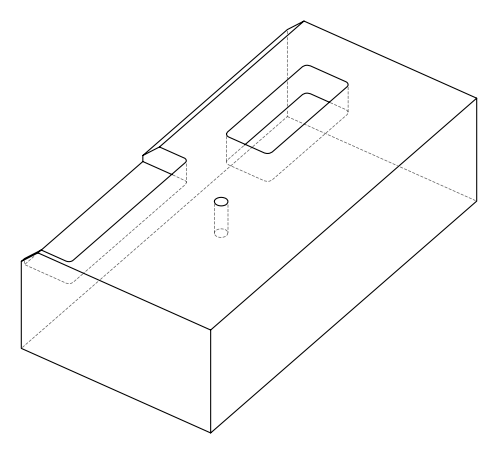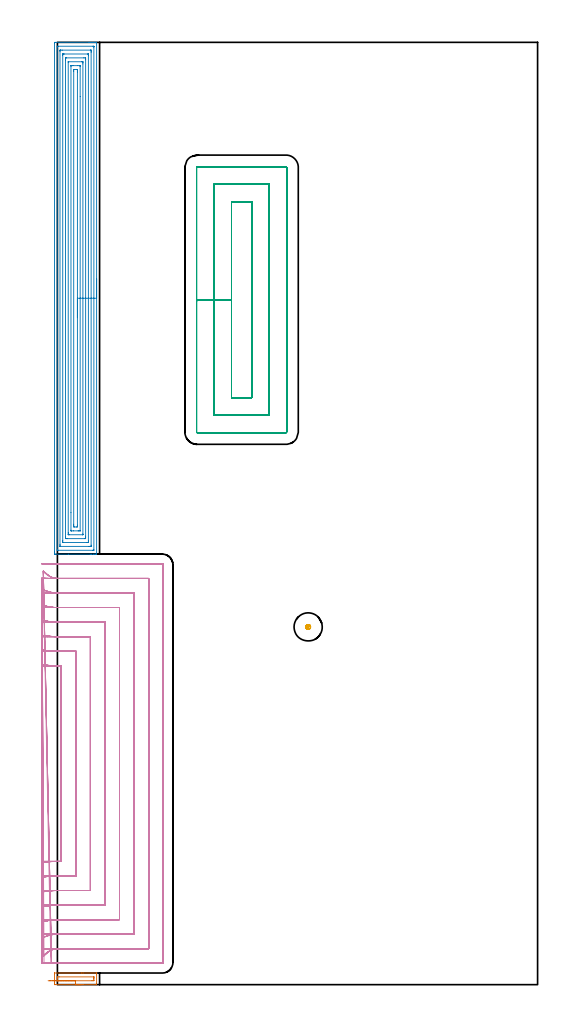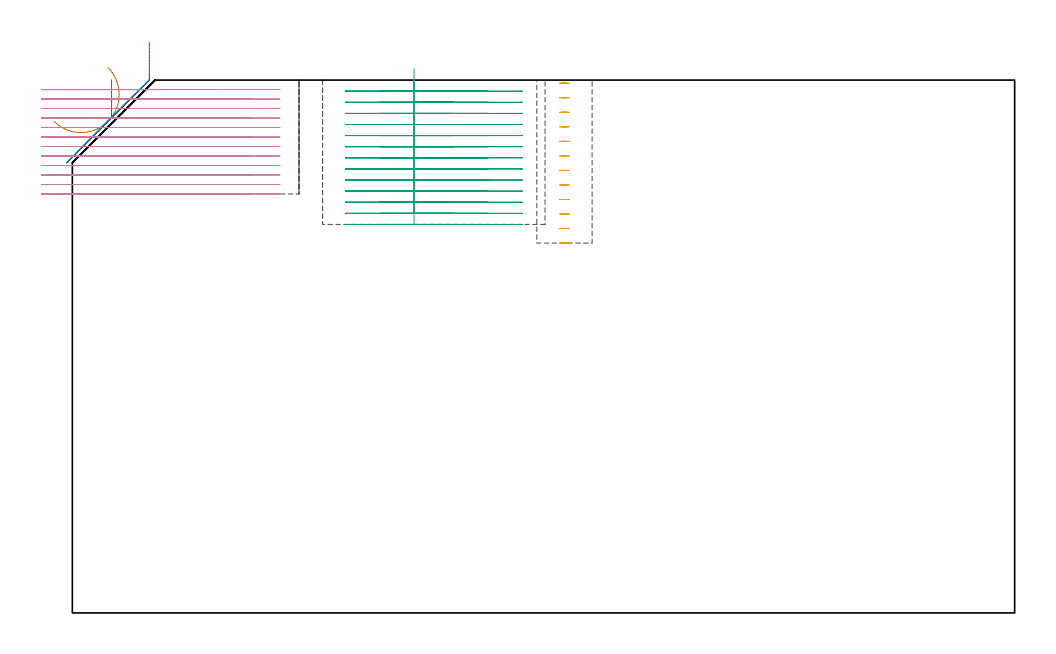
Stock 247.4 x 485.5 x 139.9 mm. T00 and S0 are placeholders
(PLAN: 5 operations, 3 tool changes, 137.6 min)
(1 AREA_MILL | FG_CHAMFER_SURFACE | UGT0205_001 | 0.66 min | 3308 mm3)
(2 AREA_MILL_1 | FG_CHAMFER_SURFACE_1 | UGT0205_001 | 17.23 min | 63977 mm3)
(3 MILL_RECTANGULAR_POCKET | POCKET_RECTANGULAR_STRAIGHT | NXT0201_011 | Follow Part, ap 3, ae 75% | 24.7 min | 328567 mm3)
(4 MILL_SLOT | SLOT_PARTIAL_RECTANGULAR | NXT0201_010 | Follow Part, ap 2.5, ae 75% | 94.47 min | 379831 mm3)
(5 MILL_BLIND_HOLE_FROM_SOLID_MATERIAL | STEP1POCKET | NXT0201_011 | Spiral | 0.58 min | 7010 mm3)
(TOOL UGT0205_001 | Chamfer Mill 20 x 3 x 45 deg. | D20 FL50 Z2)
(TOOL NXT0201_011 | ENDMILL 12mm [2P460-1200-NA 1630] | D12 FL38 Z6)
(TOOL NXT0201_010 | ENDMILL 10mm [2P460-1000-NA 1630] | D10 FL30 Z6)
(OP 1 AREA_MILL)
G17 G21 G94 G90
T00 M6
G54
G17 G0 G90 X9.35 Y0. S1061 M3
G43 Z149.9 H0
Z143.187
G94 G1 X9.939 Z142.544 F250.
X10.47 Z141.851
X10.939 Z141.116
X11.342 Z140.342
X11.676 Z139.536
X11.938 Z138.704
X12.127 Z137.852
X12.241 Z136.987
X12.279 Z136.116
X12.241 Z135.244
X12.127 Z134.379
X11.938 Z133.527
X11.676 Z132.695
X11.342 Z131.889
X10.939 Z131.116
X10.47 Z130.38
X9.939 Z129.688
X9.35 Z129.045
X-1.283 Y0.001 Z118.411
X-1.49 Y0.004 Z118.204
X-1.496 Y0.373
X-1.5 Y0.957 Z118.2
Y5.627
X-1.494 Y5.925 Z118.202
X-1.49 Y5.99 Z118.205
X-1.417 Y6. Z118.277
X12.471 Z132.165
X13.23 Z132.929
X20.073 Y5.999 Z139.772
X20.193 Y5.99 Z139.892
X20.2 Y5.627 Z139.9
Y0.373
X20.194 Y0.01 Z139.892
X20.073 Y0. Z139.772
X13.23 Z132.929
X12.471 Z132.165
X9.35 Z129.045
X9.348 Y0.373 Z129.048
X9.35 Y2. Z129.05
X0.113 Y2.001 Z119.813
X-0.013 Y2.005 Z119.687
X-0.054 Y2.009 Z119.646
X-0.079 Y2.014 Z119.621
X-0.081 Y2.053 Z119.619
X-0.084 Y2.124 Z119.616
X-0.085 Y2.195 Z119.615
X-0.086 Y3. Z119.614
Y3.071
X-0.081 Y3.876 Z119.619
X-0.08 Y3.941 Z119.62
X-0.071 Y3.99 Z119.629
X0.879 Y4. Z120.579
X18.587 Y3.999 Z138.287
X18.713 Y3.995 Z138.413
X18.754 Y3.991 Z138.454
X18.779 Y3.986 Z138.479
X18.781 Y3.947 Z138.481
X18.784 Y3.876 Z138.484
X18.785 Y3.805 Z138.485
X18.786 Y3. Z138.486
Y2.929
X18.781 Y2.124 Z138.481
X18.78 Y2.059 Z138.48
X18.771 Y2.01 Z138.471
X17.821 Y2. Z137.521
X9.35 Z129.05
X8.707 Z128.461
X8.015 Z127.93
X7.279 Z127.461
X6.505 Z127.058
X5.699 Z126.724
X4.867 Z126.462
X4.015 Z126.273
X3.15 Z126.159
X2.279 Z126.121
X1.407 Z126.159
X0.542 Z126.273
X-0.309 Z126.462
X-1.141 Z126.724
X-1.947 Z127.058
X-2.721 Z127.461
X-3.457 Z127.93
X-4.149 Z128.461
X-4.792 Z129.05
G0 Z149.9
M5
M2
(OP 2 AREA_MILL_1)
G17 G21 G94 G90
T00 M6
G54
G17 G0 G90 X20.2 Y363.65 S1061 M3
G43 Z149.9 H0
G94 G1 Y363.612 Z149.028 F250.
Y363.498 Z148.163
Y363.309 Z147.312
Y363.047 Z146.48
Y362.713 Z145.674
Y362.31 Z144.9
Y361.841 Z144.164
Y361.31 Z143.472
Y360.721 Z142.829
Y360.078 Z142.239
Y359.386 Z141.708
Y358.65 Z141.24
Y357.876 Z140.837
Y357.07 Z140.503
Y356.238 Z140.241
Y355.386 Z140.052
Y354.522 Z139.938
Y353.65 Z139.9
Y221.964
X20.197 Y221.81 Z139.888
X20.147 Y221.807 Z139.839
X19.763 Y221.8 Z139.463
X19.367 Z139.067
X18.713 Z138.408
X17.494 Z137.191
X16.93 Z136.624
X5.62 Z125.317
X-0.905 Y221.801 Z118.792
X-1.133 Y221.802 Z118.564
X-1.492 Y221.807 Z118.206
X-1.494 Y221.821 Z118.204
X-1.499 Y222.41 Z118.201
X-1.5 Y223.006 Z118.2
Y484.89
X-1.497 Y485.19 Z118.202
X-1.492 Y485.49 Z118.206
X-1.187 Y485.5 Z118.51
X16.32 Z136.015
X16.93 Z136.624
X17.494 Z137.191
X17.821 Z137.518
X18.386 Z138.082
X18.713 Z138.408
X19.367 Z139.067
X19.763 Z139.463
X20.145 Z139.836
X20.176 Z139.867
X20.197 Y485.491 Z139.888
X20.2 Y485.336 Z139.9
Y353.65
X18.786 Z138.486
Y224.123
X18.779 Y223.816 Z138.479
X18.761 Y223.81 Z138.461
X18.713 Y223.807 Z138.413
X18.216 Y223.801 Z137.916
X0.382 Z120.082
X-0.013 Y223.805 Z119.687
X-0.068 Y223.809 Z119.632
X-0.079 Y223.811 Z119.621
X-0.082 Y223.881 Z119.618
X-0.084 Y223.977 Z119.616
X-0.086 Y224.269 Z119.614
Y483.177
X-0.079 Y483.484 Z119.621
X-0.061 Y483.49 Z119.639
X-0.013 Y483.493 Z119.687
X0.484 Y483.499 Z120.184
X18.318 Z138.018
X18.713 Y483.495 Z138.413
X18.768 Y483.491 Z138.468
X18.779 Y483.489 Z138.479
X18.782 Y483.419 Z138.482
X18.784 Y483.322 Z138.484
X18.785 Y483.177 Z138.485
X18.786 Y483.104 Z138.486
Y353.65
X17.372 Z137.072
X17.371 Y226.432 Z137.071
X17.37 Y225.981 Z137.07
X17.367 Y225.871 Z137.067
X17.365 Y225.824 Z137.065
X17.291 Y225.81 Z136.991
X17.109 Y225.802 Z136.809
X16.93 Y225.801 Z136.63
X16.219 Y225.8 Z135.919
X1.589 Y225.801 Z121.289
X1.469 Y225.804 Z121.169
X1.373 Y225.81 Z121.073
X1.335 Y225.817 Z121.035
X1.333 Y225.835 Z121.033
X1.33 Y225.981 Z121.03
X1.329 Y226.424 Z121.029
X1.328 Y226.874 Z121.028
X1.329 Y480.868 Z121.029
X1.33 Y481.319 Z121.03
X1.333 Y481.429 Z121.033
X1.335 Y481.476 Z121.035
X1.409 Y481.49 Z121.109
X1.591 Y481.498 Z121.291
X1.77 Y481.499 Z121.47
X2.481 Y481.5 Z122.181
X17.111 Y481.499 Z136.811
X17.231 Y481.496 Z136.931
X17.327 Y481.49 Z137.027
X17.365 Y481.483 Z137.065
X17.367 Y481.465 Z137.067
X17.369 Y481.319 Z137.069
X17.371 Y480.876 Z137.071
Y480.426
X17.372 Y353.65 Z137.072
X15.957 Z135.657
Y228.66
X15.951 Y227.854 Z135.651
X15.945 Y227.81 Z135.645
X15.897 Y227.806 Z135.597
X15.79 Y227.802 Z135.49
X15.575 Y227.8 Z135.275
X15.146 Z134.846
X3.11 Z122.81
X2.904 Y227.802 Z122.604
X2.802 Y227.805 Z122.502
X2.756 Y227.81 Z122.456
X2.75 Y227.841 Z122.45
X2.743 Y228.579 Z122.443
Y228.66
Y478.64
X2.749 Y479.446 Z122.449
X2.755 Y479.49 Z122.455
X2.803 Y479.494 Z122.503
X2.91 Y479.498 Z122.61
X3.124 Y479.5 Z122.824
X3.554 Z123.254
X15.59 Z135.29
X15.796 Y479.498 Z135.496
X15.898 Y479.494 Z135.598
X15.944 Y479.49 Z135.644
X15.95 Y479.459 Z135.65
X15.957 Y478.721 Z135.657
Y478.64
Y353.65
X14.543 Z134.243
Y231.049
X14.542 Y230.445 Z134.242
X14.54 Y230.159 Z134.24
X14.536 Y229.868 Z134.236
X14.53 Y229.809 Z134.23
X14.496 Y229.807 Z134.196
X14.416 Y229.803 Z134.116
X14.254 Y229.801 Z133.954
X14.007 Y229.8 Z133.707
X5.09 Z124.79
X4.446 Y229.804 Z124.146
X4.19 Y229.808 Z123.89
X4.163 Y229.82 Z123.863
X4.161 Y229.837 Z123.861
X4.158 Y230.445 Z123.858
X4.157 Y230.734 Z123.857
Y476.251
X4.158 Y476.855 Z123.858
X4.16 Y477.141 Z123.86
X4.164 Y477.432 Z123.864
X4.17 Y477.491 Z123.87
X4.204 Y477.493 Z123.904
X4.284 Y477.497 Z123.984
X4.446 Y477.499 Z124.146
X4.693 Y477.5 Z124.393
X13.61 Z133.31
X14.254 Y477.496 Z133.954
X14.51 Y477.492 Z134.21
X14.537 Y477.48 Z134.237
X14.538 Y477.463 Z134.238
X14.542 Y476.855 Z134.242
X14.543 Y476.566 Z134.243
Y353.65
X13.129 Z132.829
X13.128 Y232.231 Z132.828
X13.125 Y231.902 Z132.825
X13.123 Y231.821 Z132.823
X13.121 Y231.81 Z132.821
X13.096 Y231.806 Z132.796
X13.045 Y231.803 Z132.745
X12.901 Y231.8 Z132.601
X6.229 Z125.929
X5.766 Y231.802 Z125.466
X5.611 Y231.808 Z125.311
X5.579 Y231.81 Z125.279
X5.577 Y231.865 Z125.277
X5.573 Y231.995 Z125.273
X5.572 Y232.231 Z125.272
X5.571 Y232.889 Z125.271
X5.572 Y475.069 Z125.272
X5.575 Y475.398 Z125.275
X5.577 Y475.479 Z125.277
X5.579 Y475.49 Z125.279
X5.604 Y475.494 Z125.304
X5.655 Y475.497 Z125.355
X5.799 Y475.5 Z125.499
X12.471 Z132.171
X12.934 Y475.498 Z132.634
X13.088 Y475.492 Z132.788
X13.121 Y475.49 Z132.821
X13.123 Y475.435 Z132.823
X13.127 Y475.305 Z132.827
X13.128 Y475.069 Z132.828
X13.129 Y474.411 Z132.829
Y353.65
X11.715 Z131.415
X11.714 Y234.016 Z131.414
X11.713 Y233.883 Z131.413
X11.71 Y233.837 Z131.41
X11.708 Y233.81 Z131.408
X11.687 Y233.808 Z131.387
X11.579 Y233.805 Z131.279
X10.903 Y233.8 Z130.603
X10.688 Z130.388
X8.229 Z127.929
X7.336 Z127.036
X7.121 Y233.803 Z126.821
X7.049 Y233.806 Z126.749
X6.997 Y233.81 Z126.697
X6.992 Y233.882 Z126.692
X6.988 Y234.016 Z126.688
X6.986 Y234.151 Z126.686
X6.985 Y243.2 Z126.685
X6.986 Y473.284 Z126.686
X6.987 Y473.417 Z126.687
X6.99 Y473.463 Z126.69
X6.992 Y473.49 Z126.692
X7.013 Y473.492 Z126.713
X7.121 Y473.495 Z126.821
X7.796 Y473.5 Z127.496
X8.012 Z127.712
X10.471 Z130.171
X11.364 Z131.064
X11.579 Y473.497 Z131.279
X11.651 Y473.494 Z131.351
X11.703 Y473.49 Z131.403
X11.708 Y473.418 Z131.408
X11.712 Y473.284 Z131.412
X11.714 Y473.149 Z131.414
X11.715 Y457.548 Z131.415
Y353.65
X10.3 Z130.
Y236.695
X10.298 Y236.192 Z129.998
X10.293 Y235.802 Z129.993
X9.798 Y235.8 Z129.498
X8.904 Z128.604
X8.407 Y235.802 Z128.107
X8.401 Y236.305 Z128.101
X8.4 Y236.695 Z128.1
Y237.2
Y470.605
X8.402 Y471.108 Z128.102
X8.407 Y471.498 Z128.107
X8.902 Y471.5 Z128.602
X9.794 Z129.494
X10.293 Y471.498 Z129.993
X10.299 Y470.995 Z129.999
X10.3 Y470.605 Z130.
Y470.1
Y353.65
Y352.778 Z130.038
Y351.913 Z130.152
Y351.062 Z130.341
Y350.23 Z130.604
Y349.424 Z130.937
Y348.65 Z131.34
Y347.914 Z131.809
Y347.222 Z132.34
Y346.579 Z132.929
Y345.99 Z133.573
Y345.458 Z134.265
Y344.99 Z135.
Y344.587 Z135.774
Y344.253 Z136.58
Y343.991 Z137.412
Y343.802 Z138.264
Y343.688 Z139.129
Y343.65 Z140.
G0 Z149.9
M5
M2
(OP 3 MILL_RECTANGULAR_POCKET)
G17 G21 G94 G90
T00 M6
G54
G17 G0 G90 X89.7 Y374.976 S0 M3
G43 Z149.9 H1
Z142.9
G94 G1 Y352.9 Z136.985 F250.
Y302.4 F500.
X100.1
Y403.4
X89.7
Y352.9
X80.7
Y293.4
X109.1
Y412.4
X80.7
Y352.9
X71.7
Y284.7
G3 X72. Y284.4 R0.3
G1 X117.8
G3 X118.1 Y284.7 R0.3
G1 Y421.1
G3 X117.8 Y421.4 R0.3
G1 X72.
G3 X71.7 Y421.1 R0.3
G1 Y352.9
Y351.9
G0 X89.7 Y374.976 Z139.985
G1 Y352.9 Z134.069 F250.
Y302.4 F500.
X100.1
Y403.4
X89.7
Y352.9
X80.7
Y293.4
X109.1
Y412.4
X80.7
Y352.9
X71.7
Y284.7
G3 X72. Y284.4 R0.3
G1 X117.8
G3 X118.1 Y284.7 R0.3
G1 Y421.1
G3 X117.8 Y421.4 R0.3
G1 X72.
G3 X71.7 Y421.1 R0.3
G1 Y352.9
Y351.9
G0 X89.7 Y374.976 Z137.069
G1 Y352.9 Z131.154 F250.
Y302.4 F500.
X100.1
Y403.4
X89.7
Y352.9
X80.7
Y293.4
X109.1
Y412.4
X80.7
Y352.9
X71.7
Y284.7
G3 X72. Y284.4 R0.3
G1 X117.8
G3 X118.1 Y284.7 R0.3
G1 Y421.1
G3 X117.8 Y421.4 R0.3
G1 X72.
G3 X71.7 Y421.1 R0.3
G1 Y352.9
Y351.9
G0 X89.7 Y374.976 Z134.154
G1 Y352.9 Z128.238 F250.
Y302.4 F500.
X100.1
Y403.4
X89.7
Y352.9
X80.7
Y293.4
X109.1
Y412.4
X80.7
Y352.9
X71.7
Y284.7
G3 X72. Y284.4 R0.3
G1 X117.8
G3 X118.1 Y284.7 R0.3
G1 Y421.1
G3 X117.8 Y421.4 R0.3
G1 X72.
G3 X71.7 Y421.1 R0.3
G1 Y352.9
Y351.9
G0 X89.7 Y374.976 Z131.238
G1 Y352.9 Z125.323 F250.
Y302.4 F500.
X100.1
Y403.4
X89.7
Y352.9
X80.7
Y293.4
X109.1
Y412.4
X80.7
Y352.9
X71.7
Y284.7
G3 X72. Y284.4 R0.3
G1 X117.8
G3 X118.1 Y284.7 R0.3
G1 Y421.1
G3 X117.8 Y421.4 R0.3
G1 X72.
G3 X71.7 Y421.1 R0.3
G1 Y352.9
Y351.9
G0 X89.7 Y374.976 Z128.323
G1 Y352.9 Z122.408 F250.
Y302.4 F500.
X100.1
Y403.4
X89.7
Y352.9
X80.7
Y293.4
X109.1
Y412.4
X80.7
Y352.9
X71.7
Y284.7
G3 X72. Y284.4 R0.3
G1 X117.8
G3 X118.1 Y284.7 R0.3
G1 Y421.1
G3 X117.8 Y421.4 R0.3
G1 X72.
G3 X71.7 Y421.1 R0.3
G1 Y352.9
Y351.9
G0 X89.7 Y374.976 Z125.408
G1 Y352.9 Z119.492 F250.
Y302.4 F500.
X100.1
Y403.4
X89.7
Y352.9
X80.7
Y293.4
X109.1
Y412.4
X80.7
Y352.9
X71.7
Y284.7
G3 X72. Y284.4 R0.3
G1 X117.8
G3 X118.1 Y284.7 R0.3
G1 Y421.1
G3 X117.8 Y421.4 R0.3
G1 X72.
G3 X71.7 Y421.1 R0.3
G1 Y352.9
Y351.9
G0 X89.7 Y374.976 Z122.492
G1 Y352.9 Z116.577 F250.
Y302.4 F500.
X100.1
Y403.4
X89.7
Y352.9
X80.7
Y293.4
X109.1
Y412.4
X80.7
Y352.9
X71.7
Y284.7
G3 X72. Y284.4 R0.3
G1 X117.8
G3 X118.1 Y284.7 R0.3
G1 Y421.1
G3 X117.8 Y421.4 R0.3
G1 X72.
G3 X71.7 Y421.1 R0.3
G1 Y352.9
Y351.9
G0 X89.7 Y374.976 Z119.577
G1 Y352.9 Z113.662 F250.
Y302.4 F500.
X100.1
Y403.4
X89.7
Y352.9
X80.7
Y293.4
X109.1
Y412.4
X80.7
Y352.9
X71.7
Y284.7
G3 X72. Y284.4 R0.3
G1 X117.8
G3 X118.1 Y284.7 R0.3
G1 Y421.1
G3 X117.8 Y421.4 R0.3
G1 X72.
G3 X71.7 Y421.1 R0.3
G1 Y352.9
Y351.9
G0 X89.7 Y374.976 Z116.662
G1 Y352.9 Z110.746 F250.
Y302.4 F500.
X100.1
Y403.4
X89.7
Y352.9
X80.7
Y293.4
X109.1
Y412.4
X80.7
Y352.9
X71.7
Y284.7
G3 X72. Y284.4 R0.3
G1 X117.8
G3 X118.1 Y284.7 R0.3
G1 Y421.1
G3 X117.8 Y421.4 R0.3
G1 X72.
G3 X71.7 Y421.1 R0.3
G1 Y352.9
Y351.9
G0 X89.7 Y374.976 Z113.746
G1 Y352.9 Z107.831 F250.
Y302.4 F500.
X100.1
Y403.4
X89.7
Y352.9
X80.7
Y293.4
X109.1
Y412.4
X80.7
Y352.9
X71.7
Y284.7
G3 X72. Y284.4 R0.3
G1 X117.8
G3 X118.1 Y284.7 R0.3
G1 Y421.1
G3 X117.8 Y421.4 R0.3
G1 X72.
G3 X71.7 Y421.1 R0.3
G1 Y352.9
Y351.9
G0 X89.7 Y374.976 Z110.831
G1 Y352.9 Z104.915 F250.
Y302.4 F500.
X100.1
Y403.4
X89.7
Y352.9
X80.7
Y293.4
X109.1
Y412.4
X80.7
Y352.9
X71.7
Y284.7
G3 X72. Y284.4 R0.3
G1 X117.8
G3 X118.1 Y284.7 R0.3
G1 Y421.1
G3 X117.8 Y421.4 R0.3
G1 X72.
G3 X71.7 Y421.1 R0.3
G1 Y352.9
Y351.9
G0 X89.7 Y374.976 Z107.915
G1 Y352.9 Z102. F250.
Y302.4 F500.
X100.1
Y403.4
X89.7
Y352.9
X80.7
Y293.4
X109.1
Y412.4
X80.7
Y352.9
X71.7
Y284.7
G3 X72. Y284.4 R0.3
G1 X117.8
G3 X118.1 Y284.7 R0.3
G1 Y421.1
G3 X117.8 Y421.4 R0.3
G1 X72.
G3 X71.7 Y421.1 R0.3
G1 Y352.9
Y351.9
G0 Z149.9
M5
M2
(OP 4 MILL_SLOT)
G17 G21 G94 G90
T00 M6
G54
G17 G0 G90 X-7.986 Y62.979 S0 M3
G43 Z149.9 H1
Z137.408
G94 G1 X-5. Y63.264 F250.
G2 X-0.024 Y63.5 R52.5 F500.
G1 X2.
Y164.3
X-0.072
G2 X-5. Y164.532 R52.5
G1 X-7.987 Y164.813 F250.
X-7.982 Y55.392
X-5. Y55.724
G2 X-0.024 Y56. R45. F500.
G1 X9.5
Y171.8
X-0.072
G2 X-5. Y172.071 R45.
G1 X-7.982 Y172.399 F250.
X-7.973 Y47.77
X-5. Y48.168
G2 X-0.024 Y48.5 R37.5 F500.
G1 X17.
Y179.3
X-0.072
G2 X-5. Y179.625 R37.5
G1 X-7.974 Y180.019 F250.
X-7.958 Y40.087
X-5. Y40.584
G2 X-0.024 Y41. R30. F500.
G1 X24.5
Y186.8
X-0.072
G2 X-5. Y187.207 R30.
G1 X-7.959 Y187.7 F250.
X-7.926 Y32.279
X-5. Y32.943
G2 X-0.024 Y33.5 R22.5 F500.
G1 X32.
Y194.3
X-0.072
G2 X-5. Y194.846 R22.5
G1 X-7.927 Y195.503 F250.
X-7.83 Y24.155
X-5. Y25.151
G2 X-0.024 Y26. R15. F500.
G1 X39.5
Y201.8
X-0.072
G2 X-5. Y202.633 R15.
G1 X-7.833 Y203.618 F250.
X-7.245 Y14.621
X-5. Y16.611
G2 X-0.024 Y18.5 R7.5 F500.
G1 X47.
Y209.3
X-0.072
G2 X-5. Y211.146 R7.5
G1 X-7.262 Y213.117 F250.
X-3.024 Y11. F500.
X-0.024 F250.
X54.1 F500.
G3 X54.5 Y11.4 R0.4
G1 Y216.4
G3 X54.1 Y216.8 R0.4
G1 X-0.072
X-3.072 F250.
G0 Z149.9
X-7.986 Y62.979
Z134.917
G1 X-5. Y63.264
G2 X-0.024 Y63.5 R52.5 F500.
G1 X2.
Y164.3
X-0.072
G2 X-5. Y164.532 R52.5
G1 X-7.987 Y164.813 F250.
X-7.982 Y55.392
X-5. Y55.724
G2 X-0.024 Y56. R45. F500.
G1 X9.5
Y171.8
X-0.072
G2 X-5. Y172.071 R45.
G1 X-7.982 Y172.399 F250.
X-7.973 Y47.77
X-5. Y48.168
G2 X-0.024 Y48.5 R37.5 F500.
G1 X17.
Y179.3
X-0.072
G2 X-5. Y179.625 R37.5
G1 X-7.974 Y180.019 F250.
X-7.958 Y40.087
X-5. Y40.584
G2 X-0.024 Y41. R30. F500.
G1 X24.5
Y186.8
X-0.072
G2 X-5. Y187.207 R30.
G1 X-7.959 Y187.7 F250.
X-7.926 Y32.279
X-5. Y32.943
G2 X-0.024 Y33.5 R22.5 F500.
G1 X32.
Y194.3
X-0.072
G2 X-5. Y194.846 R22.5
G1 X-7.927 Y195.503 F250.
X-7.83 Y24.155
X-5. Y25.151
G2 X-0.024 Y26. R15. F500.
G1 X39.5
Y201.8
X-0.072
G2 X-5. Y202.633 R15.
G1 X-7.833 Y203.618 F250.
X-7.245 Y14.621
X-5. Y16.611
G2 X-0.024 Y18.5 R7.5 F500.
G1 X47.
Y209.3
X-0.072
G2 X-5. Y211.146 R7.5
G1 X-7.262 Y213.117 F250.
X-3.024 Y11. F500.
X-0.024 F250.
X54.1 F500.
G3 X54.5 Y11.4 R0.4
G1 Y216.4
G3 X54.1 Y216.8 R0.4
G1 X-0.072
X-3.072 F250.
G0 Z149.9
X-7.986 Y62.979
Z132.425
G1 X-5. Y63.264
G2 X-0.024 Y63.5 R52.5 F500.
G1 X2.
Y164.3
X-0.072
G2 X-5. Y164.532 R52.5
G1 X-7.987 Y164.813 F250.
X-7.982 Y55.392
X-5. Y55.724
G2 X-0.024 Y56. R45. F500.
G1 X9.5
Y171.8
X-0.072
G2 X-5. Y172.071 R45.
G1 X-7.982 Y172.399 F250.
X-7.973 Y47.77
X-5. Y48.168
G2 X-0.024 Y48.5 R37.5 F500.
G1 X17.
Y179.3
X-0.072
G2 X-5. Y179.625 R37.5
G1 X-7.974 Y180.019 F250.
X-7.958 Y40.087
X-5. Y40.584
G2 X-0.024 Y41. R30. F500.
G1 X24.5
Y186.8
X-0.072
G2 X-5. Y187.207 R30.
G1 X-7.959 Y187.7 F250.
X-7.926 Y32.279
X-5. Y32.943
G2 X-0.024 Y33.5 R22.5 F500.
G1 X32.
Y194.3
X-0.072
G2 X-5. Y194.846 R22.5
G1 X-7.927 Y195.503 F250.
X-7.83 Y24.155
X-5. Y25.151
G2 X-0.024 Y26. R15. F500.
G1 X39.5
Y201.8
X-0.072
G2 X-5. Y202.633 R15.
G1 X-7.833 Y203.618 F250.
X-7.245 Y14.621
X-5. Y16.611
G2 X-0.024 Y18.5 R7.5 F500.
G1 X47.
Y209.3
X-0.072
G2 X-5. Y211.146 R7.5
G1 X-7.262 Y213.117 F250.
X-3.024 Y11. F500.
X-0.024 F250.
X54.1 F500.
G3 X54.5 Y11.4 R0.4
G1 Y216.4
G3 X54.1 Y216.8 R0.4
G1 X-0.072
X-3.072 F250.
G0 Z149.9
X-7.986 Y62.979
Z129.933
G1 X-5. Y63.264
G2 X-0.024 Y63.5 R52.5 F500.
G1 X2.
Y164.3
X-0.072
G2 X-5. Y164.532 R52.5
G1 X-7.987 Y164.813 F250.
X-7.982 Y55.392
X-5. Y55.724
G2 X-0.024 Y56. R45. F500.
G1 X9.5
Y171.8
X-0.072
G2 X-5. Y172.071 R45.
G1 X-7.982 Y172.399 F250.
X-7.973 Y47.77
X-5. Y48.168
G2 X-0.024 Y48.5 R37.5 F500.
G1 X17.
Y179.3
X-0.072
G2 X-5. Y179.625 R37.5
G1 X-7.974 Y180.019 F250.
X-7.958 Y40.087
X-5. Y40.584
G2 X-0.024 Y41. R30. F500.
G1 X24.5
Y186.8
X-0.072
G2 X-5. Y187.207 R30.
G1 X-7.959 Y187.7 F250.
X-7.926 Y32.279
X-5. Y32.943
G2 X-0.024 Y33.5 R22.5 F500.
G1 X32.
Y194.3
X-0.072
G2 X-5. Y194.846 R22.5
G1 X-7.927 Y195.503 F250.
X-7.83 Y24.155
X-5. Y25.151
G2 X-0.024 Y26. R15. F500.
G1 X39.5
Y201.8
X-0.072
G2 X-5. Y202.633 R15.
G1 X-7.833 Y203.618 F250.
X-7.245 Y14.621
X-5. Y16.611
G2 X-0.024 Y18.5 R7.5 F500.
G1 X47.
Y209.3
X-0.072
G2 X-5. Y211.146 R7.5
G1 X-7.262 Y213.117 F250.
X-3.024 Y11. F500.
X-0.024 F250.
X54.1 F500.
G3 X54.5 Y11.4 R0.4
G1 Y216.4
G3 X54.1 Y216.8 R0.4
G1 X-0.072
X-3.072 F250.
G0 Z149.9
X-7.988 Y63.033
Z127.442
G1 X-5. Y63.297
G2 X-0.386 Y63.5 R52.5 F500.
G1 X2.
Y164.3
X-0.392
G2 X-5. Y164.503 R52.5
G1 X-7.988 Y164.766 F250.
X-7.984 Y55.455
X-5. Y55.763
G2 X-0.386 Y56. R45. F500.
G1 X9.5
Y171.8
X-0.392
G2 X-5. Y172.037 R45.
G1 X-7.984 Y172.344 F250.
X-7.977 Y47.846
X-5. Y48.215
G2 X-0.386 Y48.5 R37.5 F500.
G1 X17.
Y179.3
X-0.392
G2 X-5. Y179.584 R37.5
G1 X-7.977 Y179.953 F250.
X-7.964 Y40.182
X-5. Y40.643
G2 X-0.386 Y41. R30. F500.
G1 X24.5
Y186.8
X-0.392
G2 X-5. Y187.156 R30.
G1 X-7.964 Y187.617 F250.
X-7.936 Y32.407
X-5. Y33.022
G2 X-0.386 Y33.5 R22.5 F500.
G1 X32.
Y194.3
X-0.392
G2 X-5. Y194.777 R22.5
G1 X-7.936 Y195.391 F250.
X-7.855 Y24.35
X-5. Y25.273
G2 X-0.386 Y26. R15. F500.
G1 X39.5
Y201.8
X-0.392
G2 X-5. Y202.525 R15.
G1 X-7.855 Y203.447 F250.
X-7.365 Y15.068
X-5. Y16.913
G2 X-0.386 Y18.5 R7.5 F500.
G1 X47.
Y209.3
X-0.392
G2 X-5. Y210.883 R7.5
G1 X-7.367 Y212.726 F250.
X-3.386 Y11. F500.
X-0.386 F250.
X54.1 F500.
G3 X54.5 Y11.4 R0.4
G1 Y216.4
G3 X54.1 Y216.8 R0.4
G1 X-0.392
X-3.392 F250.
G0 Z149.9
X-7.999 Y63.426
Z124.95
G1 X-5. Y63.488
G2 X-3.901 Y63.5 R52.5 F500.
G1 X2.
Y164.3
X-3.89
G2 X-5. Y164.312 R52.5
G1 X-7.999 Y164.375 F250.
Y55.913
X-5. Y55.987
G2 X-3.901 Y56. R45. F500.
G1 X9.5
Y171.8
X-3.89
G2 X-5. Y171.814 R45.
G1 X-7.999 Y171.888 F250.
Y48.396
X-5. Y48.484
G2 X-3.901 Y48.5 R37.5 F500.
G1 X17.
Y179.3
X-3.89
G2 X-5. Y179.316 R37.5
G1 X-7.999 Y179.405 F250.
X-7.998 Y40.87
X-5. Y40.98
G2 X-3.901 Y41. R30. F500.
G1 X24.5
Y186.8
X-3.89
G2 X-5. Y186.821 R30.
G1 X-7.998 Y186.932 F250.
X-7.996 Y33.327
X-5. Y33.473
G2 X-3.901 Y33.5 R22.5 F500.
G1 X32.
Y194.3
X-3.89
G2 X-5. Y194.327 R22.5
G1 X-7.996 Y194.475 F250.
X-7.992 Y25.74
X-5. Y25.96
G2 X-3.901 Y26. R15. F500.
G1 X39.5
Y201.8
X-3.89
G2 X-5. Y201.841 R15.
G1 X-7.992 Y202.063 F250.
X-7.968 Y17.979
X-5. Y18.419
G2 X-3.901 Y18.5 R7.5 F500.
G1 X47.
Y209.3
X-3.89
G2 X-5. Y209.383 R7.5
G1 X-7.967 Y209.826 F250.
X-6.901 Y11.
X-3.901
X54.1 F500.
G3 X54.5 Y11.4 R0.4
G1 Y216.4
G3 X54.1 Y216.8 R0.4
G1 X-3.89
X-6.89 F250.
G0 X-8. Y63.498 Z122.458
G1 X-5. Y63.5
X-4.969 F500.
X2.
Y164.3
X-4.962
X-5.
X-8. Y164.302 F250.
Y55.998
X-5. Y56.
X-4.969 F500.
X9.5
Y171.8
X-4.962
X-5.
X-8. Y171.803 F250.
Y48.498
X-5. Y48.5
X-4.969 F500.
X17.
Y179.3
X-4.962
X-5.
X-8. Y179.303 F250.
Y40.997
X-5. Y41.
X-4.969 F500.
X24.5
Y186.8
X-4.962
X-5.
X-8. Y186.804 F250.
Y33.496
X-5. Y33.5
X-4.969 F500.
X32.
Y194.3
X-4.962
X-5.
X-8. Y194.305 F250.
Y25.994
X-5. Y26.
X-4.969 F500.
X39.5
Y201.8
X-4.962
X-5.
X-8. Y201.808 F250.
Y18.488
X-5. Y18.5
X-4.969 F500.
X47.
Y209.3
X-4.962
X-5.
X-8. Y209.315 F250.
X-7.969 Y11.
X-4.969
X54.1 F500.
G3 X54.5 Y11.4 R0.4
G1 Y216.4
G3 X54.1 Y216.8 R0.4
G1 X-4.962
X-7.962 F250.
G0 X-8. Y63.5 Z119.967
G1 X-5.
X2. F500.
Y164.3
X-5.
X-8. F250.
Y56.
X-5.
X9.5 F500.
Y171.8
X-5.
X-8. F250.
Y48.5
X-5.
X17. F500.
Y179.3
X-5.
X-8. F250.
Y41.
X-5.
X24.5 F500.
Y186.8
X-5.
X-8. F250.
Y33.5
X-5.
X32. F500.
Y194.3
X-5.
X-8. F250.
Y26.
X-5.
X39.5 F500.
Y201.8
X-5.
X-8. F250.
Y18.5
X-5.
X47. F500.
Y209.3
X-5.
X-8. F250.
Y11.
X-5.
X54.1 F500.
G3 X54.5 Y11.4 R0.4
G1 Y216.4
G3 X54.1 Y216.8 R0.4
G1 X-5.
X-8. F250.
G0 Y63.5 Z117.475
G1 X-5.
X2. F500.
Y164.3
X-5.
X-8. F250.
Y56.
X-5.
X9.5 F500.
Y171.8
X-5.
X-8. F250.
Y48.5
X-5.
X17. F500.
Y179.3
X-5.
X-8. F250.
Y41.
X-5.
X24.5 F500.
Y186.8
X-5.
X-8. F250.
Y33.5
X-5.
X32. F500.
Y194.3
X-5.
X-8. F250.
Y26.
X-5.
X39.5 F500.
Y201.8
X-5.
X-8. F250.
Y18.5
X-5.
X47. F500.
Y209.3
X-5.
X-8. F250.
Y11.
X-5.
X54.1 F500.
G3 X54.5 Y11.4 R0.4
G1 Y216.4
G3 X54.1 Y216.8 R0.4
G1 X-5.
X-8. F250.
G0 Y63.5 Z114.983
G1 X-5.
X2. F500.
Y164.3
X-5.
X-8. F250.
Y56.
X-5.
X9.5 F500.
Y171.8
X-5.
X-8. F250.
Y48.5
X-5.
X17. F500.
Y179.3
X-5.
X-8. F250.
Y41.
X-5.
X24.5 F500.
Y186.8
X-5.
X-8. F250.
Y33.5
X-5.
X32. F500.
Y194.3
X-5.
X-8. F250.
Y26.
X-5.
X39.5 F500.
Y201.8
X-5.
X-8. F250.
Y18.5
X-5.
X47. F500.
Y209.3
X-5.
X-8. F250.
Y11.
X-5.
X54.1 F500.
G3 X54.5 Y11.4 R0.4
G1 Y216.4
G3 X54.1 Y216.8 R0.4
G1 X-5.
X-8. F250.
G0 Y63.5 Z112.492
G1 X-5.
X2. F500.
Y164.3
X-5.
X-8. F250.
Y56.
X-5.
X9.5 F500.
Y171.8
X-5.
X-8. F250.
Y48.5
X-5.
X17. F500.
Y179.3
X-5.
X-8. F250.
Y41.
X-5.
X24.5 F500.
Y186.8
X-5.
X-8. F250.
Y33.5
X-5.
X32. F500.
Y194.3
X-5.
X-8. F250.
Y26.
X-5.
X39.5 F500.
Y201.8
X-5.
X-8. F250.
Y18.5
X-5.
X47. F500.
Y209.3
X-5.
X-8. F250.
Y11.
X-5.
X54.1 F500.
G3 X54.5 Y11.4 R0.4
G1 Y216.4
G3 X54.1 Y216.8 R0.4
G1 X-5.
X-8. F250.
G0 Y63.5 Z110.
G1 X-5.
X2. F500.
Y164.3
X-5.
X-8. F250.
Y56.
X-5.
X9.5 F500.
Y171.8
X-5.
X-8. F250.
Y48.5
X-5.
X17. F500.
Y179.3
X-5.
X-8. F250.
Y41.
X-5.
X24.5 F500.
Y186.8
X-5.
X-8. F250.
Y33.5
X-5.
X32. F500.
Y194.3
X-5.
X-8. F250.
Y26.
X-5.
X39.5 F500.
Y201.8
X-5.
X-8. F250.
Y18.5
X-5.
X47. F500.
Y209.3
X-5.
X-8. F250.
Y11.
X-5.
X54.1 F500.
G3 X54.5 Y11.4 R0.4
G1 Y216.4
G3 X54.1 Y216.8 R0.4
G1 X-5.
X-8. F250.
G0 Z149.9
M5
M2
(OP 5 MILL_BLIND_HOLE_FROM_SOLID_MATERIAL)
G17 G21 G94 G90
T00 M6
G54
G17 G0 G90 X129.2 Y184.3 S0 M3
G43 Z149.9 H1
Z139.083
G94 G3 X129.825 Y184.925 R0.625 F250.
X129.2 Y185.55 R0.625
X127.95 Y184.3 R1.25
X129.2 Y185.55 R-1.25
X128.575 Y184.925 R0.625
X129.2 Y184.3 R0.625
G0 Z135.267
G3 X129.825 Y184.925 R0.625
X129.2 Y185.55 R0.625
X127.95 Y184.3 R1.25
X129.2 Y185.55 R-1.25
X128.575 Y184.925 R0.625
X129.2 Y184.3 R0.625
G0 Z131.45
G3 X129.825 Y184.925 R0.625
X129.2 Y185.55 R0.625
X127.95 Y184.3 R1.25
X129.2 Y185.55 R-1.25
X128.575 Y184.925 R0.625
X129.2 Y184.3 R0.625
G0 Z127.633
G3 X129.825 Y184.925 R0.625
X129.2 Y185.55 R0.625
X127.95 Y184.3 R1.25
X129.2 Y185.55 R-1.25
X128.575 Y184.925 R0.625
X129.2 Y184.3 R0.625
G0 Z123.817
G3 X129.825 Y184.925 R0.625
X129.2 Y185.55 R0.625
X127.95 Y184.3 R1.25
X129.2 Y185.55 R-1.25
X128.575 Y184.925 R0.625
X129.2 Y184.3 R0.625
G0 Z120.
G3 X129.825 Y184.925 R0.625
X129.2 Y185.55 R0.625
X127.95 Y184.3 R1.25
X129.2 Y185.55 R-1.25
X128.575 Y184.925 R0.625
X129.2 Y184.3 R0.625
G0 Z116.183
G3 X129.825 Y184.925 R0.625
X129.2 Y185.55 R0.625
X127.95 Y184.3 R1.25
X129.2 Y185.55 R-1.25
X128.575 Y184.925 R0.625
X129.2 Y184.3 R0.625
G0 Z112.367
G3 X129.825 Y184.925 R0.625
X129.2 Y185.55 R0.625
X127.95 Y184.3 R1.25
X129.2 Y185.55 R-1.25
X128.575 Y184.925 R0.625
X129.2 Y184.3 R0.625
G0 Z108.55
G3 X129.825 Y184.925 R0.625
X129.2 Y185.55 R0.625
X127.95 Y184.3 R1.25
X129.2 Y185.55 R-1.25
X128.575 Y184.925 R0.625
X129.2 Y184.3 R0.625
G0 Z104.733
G3 X129.825 Y184.925 R0.625
X129.2 Y185.55 R0.625
X127.95 Y184.3 R1.25
X129.2 Y185.55 R-1.25
X128.575 Y184.925 R0.625
X129.2 Y184.3 R0.625
G0 Z100.917
G3 X129.825 Y184.925 R0.625
X129.2 Y185.55 R0.625
X127.95 Y184.3 R1.25
X129.2 Y185.55 R-1.25
X128.575 Y184.925 R0.625
X129.2 Y184.3 R0.625
G0 Z97.1
G3 X129.825 Y184.925 R0.625
X129.2 Y185.55 R0.625
X127.95 Y184.3 R1.25
X129.2 Y185.55 R-1.25
X128.575 Y184.925 R0.625
X129.2 Y184.3 R0.625
G0 Z149.9
M5
M2
